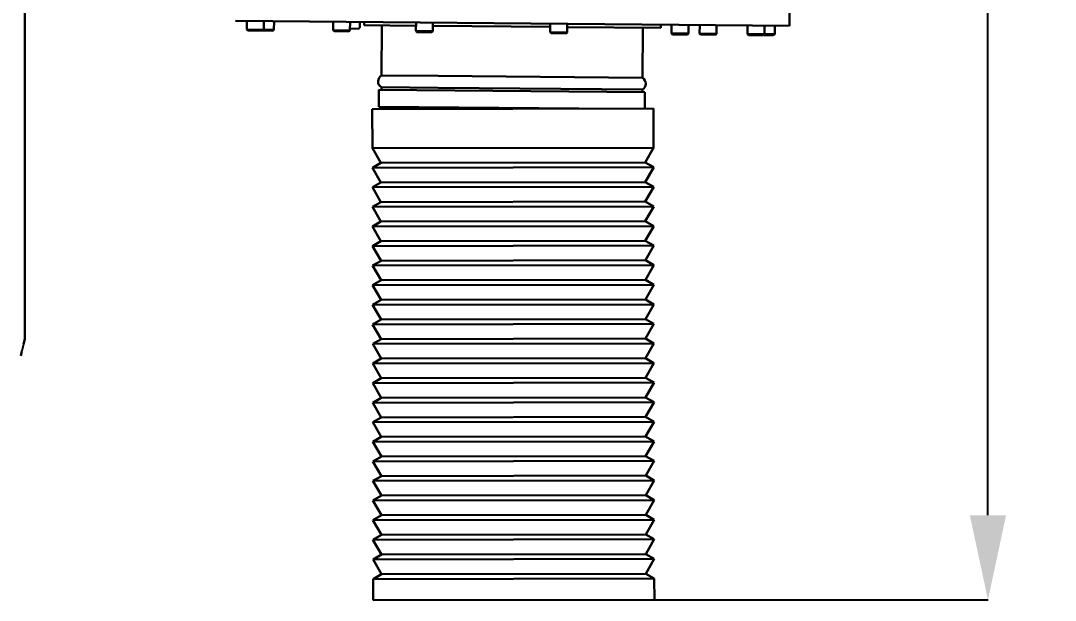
# Model space of a CAD drawing. Header units: millimetres. Extents: x 13935 to 21534, y -198 to 9202.
# Drawn here: x 15836 to 16446, y 5144 to 5486 of the extents above; entities that cross this region are included whole.
import ezdxf

# ---------------------------------------------------------------- set-up
doc = ezdxf.new("R2010")
doc.units = ezdxf.units.MM
doc.header["$LTSCALE"] = 326.7
doc.header["$PDMODE"] = 3
doc.header["$PDSIZE"] = 8
doc.layers.get('0').update_dxf_attribs({"linetype": 'CONTINUOUS'})
doc.layers.get('Defpoints').update_dxf_attribs({"linetype": 'CONTINUOUS'})
doc.layers.add('02___PRT_ALL_AXES', color=7, linetype='CONTINUOUS')
doc.styles.get("Standard").update_dxf_attribs({"font": 'calibri.ttf'})
doc.dimstyles.get("Standard").update_dxf_attribs({"dimtxt": 35, "dimasz": 35, "dimexe": 0.08, "dimexo": 1, "dimtad": 1, "dimdsep": 46, "dimtxsty": 'Standard', "dimblk": '_FILLED', "dimblk1": '_FILLED', "dimblk2": '_FILLED', "dimcen": 0.09, "dimazin": 2, "dimtol": 1, "dimtp": 0.01, "dimtm": 0.01, "dimtfac": 1, "dimtofl": 0, "dimtmove": 0, "dimatfit": 3, "dimldrblk": '_FILLED', "dimfxl": 1, "dimtolj": 1, "dimarcsym": 0})

# ---------------------------------------------------------------- blocks, each defined once
blk = doc.blocks.new('_FILLED')
at = {"color": 0, "linetype": 'ByBlock'}
blk.add_solid([(0, 0), (-1, 0.214), (-1, -0.214)], dxfattribs=at)
blk = doc.blocks.new('*D2244')
at = {"color": 0, "linetype": 'ByBlock', "lineweight": -2}
for p, q in [((16343.3, 5876.76), (16406.72, 5876.76)), ((16406.64, 5826.76), (16406.64, 5528.82)), ((16406.64, 5193.77), (16406.64, 5491.71)), ((16204.91, 5143.77), (16406.72, 5143.77))]:
    blk.add_line(p, q, dxfattribs=at)
at = {"layer": 'Defpoints', "color": 0}
for p in [(16342.3, 5876.76), (16203.91, 5143.77), (16406.64, 5143.77)]:
    blk.add_point(p, dxfattribs=at)
at = {"color": 0, "linetype": 'ByBlock', "lineweight": -2, "xscale": 50, "yscale": 50, "zscale": 50}
for p, rotation in [((16406.64, 5876.76), 90), ((16406.64, 5143.77), 270)]:
    blk.add_blockref('_FILLED', p, dxfattribs=dict(at, rotation=rotation))
at = {"color": 0, "lineweight": 30, "insert": (16406.64, 5510.26), "char_height": 35, "attachment_point": 5}
blk.add_mtext('\\A1;\\A1;735', dxfattribs=at)

msp = doc.modelspace()

# ---------------------------------------------------------------- linework, layer by layer
at = {"linetype": 'Continuous', "lineweight": 30}
for p, q in [((15838.23711, 5858.58042), (15838.23711, 5297.59693)), ((16289.59071, 5490.44031), (16289.51884, 5482.64062)), ((16289.51884, 5482.64062), (15962.53273, 5485.6536)), ((15969.23733, 5485.59182), (15969.19034, 5480.49204)), ((15979.23691, 5485.49969), (15979.18992, 5480.3999)), ((15985.31686, 5485.44367), (15985.26987, 5480.34386)), ((16020.17235, 5485.12247), (16020.12536, 5480.02268)), ((16030.17193, 5485.03036), (16030.12494, 5479.93054)), ((16035.97358, 5482.90027), (16035.98509, 5484.14918)), ((16038.5295, 5484.95333), (16038.51107, 5482.95342)), ((16069.09298, 5484.67173), (16069.04599, 5479.57195)), ((16079.09256, 5484.57959), (16079.04556, 5479.47981)), ((16148.27234, 5483.94215), (16148.22535, 5478.84236)), ((16158.27192, 5483.85001), (16158.22492, 5478.75022)), ((16213.52207, 5483.34089), (16213.50364, 5481.34097)), ((15969.19034, 5480.49204), (15985.26987, 5480.34386)), ((15969.78479, 5479.88654), (15969.19034, 5480.49204)), ((15984.66436, 5479.74942), (15969.78479, 5479.88654)), ((15978.58441, 5479.80545), (15979.18992, 5480.3999)), ((15984.66436, 5479.74942), (15985.26987, 5480.34386)), ((16020.12536, 5480.02268), (16030.12494, 5479.93054)), ((16020.71981, 5479.41718), (16020.12536, 5480.02268)), ((16029.51943, 5479.3361), (16020.71981, 5479.41718)), ((16029.51943, 5479.3361), (16030.12494, 5479.93054)), ((16030.13437, 5480.95399), (16034.95721, 5480.90955)), ((16038.51107, 5482.95342), (16069.07455, 5482.67181)), ((16049.01063, 5482.85667), (16048.73848, 5453.32203)), ((16069.04599, 5479.57195), (16079.04556, 5479.47981)), ((16069.64044, 5478.96645), (16069.04599, 5479.57195)), ((16078.44005, 5478.88536), (16069.64045, 5478.96645)), ((16078.44006, 5478.88536), (16079.04556, 5479.47981)), ((16079.07413, 5482.57967), (16148.25391, 5481.94222)), ((16148.22535, 5478.84236), (16158.22492, 5478.75022)), ((16148.8198, 5478.23686), (16148.22535, 5478.84236)), ((16157.61942, 5478.15578), (16148.8198, 5478.23686)), ((16157.61942, 5478.15578), (16158.22492, 5478.75022)), ((16158.25349, 5481.85008), (16213.50364, 5481.34097)), ((16203.00409, 5481.43772), (16202.73194, 5451.90307)), ((16219.88365, 5483.28229), (16219.83666, 5478.1825)), ((16219.83666, 5478.1825), (16229.83624, 5478.09036)), ((16220.43111, 5477.577), (16219.83666, 5478.1825)), ((16229.23073, 5477.49592), (16220.43111, 5477.577)), ((16229.23073, 5477.49592), (16229.83624, 5478.09036)), ((16229.88323, 5483.19015), (16229.83624, 5478.09036)), ((16236.49439, 5483.1292), (16236.4474, 5478.02941)), ((16236.4474, 5478.02941), (16246.44697, 5477.93727)), ((16237.04184, 5477.42391), (16236.4474, 5478.02941)), ((16245.84147, 5477.34283), (16237.04184, 5477.42391)), ((16245.84147, 5477.34283), (16246.44697, 5477.93727)), ((16246.49396, 5483.03706), (16246.44697, 5477.93727)), ((16264.73872, 5482.86897), (16264.69173, 5477.76918)), ((16264.69173, 5477.76918), (16280.77126, 5477.62101)), ((16265.28618, 5477.16368), (16264.69173, 5477.76918)), ((16274.08581, 5477.0826), (16274.69131, 5477.67704)), ((16274.7383, 5482.77683), (16274.69131, 5477.67704)), ((16280.16576, 5477.02656), (16280.77126, 5477.62101)), ((16280.81825, 5482.72079), (16280.77126, 5477.62101)), ((16274.0858, 5477.0826), (16265.28618, 5477.16368)), ((16280.16576, 5477.02656), (16274.50999, 5477.07868)), ((16048.73848, 5453.32203), (16082.14583, 5453.01421)), ((16082.25668, 5453.01319), (16202.73194, 5451.90307)), ((16047.16056, 5444.87211), (16047.06842, 5434.87253)), ((16204.13499, 5443.42569), (16047.16056, 5444.87211)), ((16048.67465, 5446.39412), (16048.66049, 5444.85829)), ((16082.082, 5446.0863), (16048.67465, 5446.39412)), ((16202.66811, 5444.97516), (16082.19284, 5446.08528)), ((16202.66811, 5444.97516), (16202.65396, 5443.43933)), ((16204.15389, 5443.42551), (16204.06493, 5433.77059)), ((16204.15389, 5443.42551), (16204.13499, 5443.42569)), ((16165.10325, 5433.78492), (16047.06842, 5434.87253)), ((16050.5761, 5434.34019), (16122.62989, 5433.67626)), ((16050.64611, 5434.23954), (16116.51535, 5433.63261)), ((15837.48581, 5294.62178), (15838.23711, 5297.59693)), ((15835.77525, 5287.84796), (15836.46735, 5290.58868))]:
    msp.add_line(p, q, dxfattribs=at)
at = {"linetype": 'ByBlock'}
msp.add_line((15837.48581, 5294.62178), (15836.46735, 5290.58868), dxfattribs=at)
at = {"linetype": 'Continuous', "lineweight": 30}
for centre, radius, start, end in [((16050.70648, 5449.83965), 4, 119.47206995, 239.47206995), ((16200.70011, 5448.45755), 4, 299.47206995, 59.47206995), ((16044.24217, 5433.79999), 6.43076, 357.57387692, 359.45905619)]:
    msp.add_arc(centre, radius, start, end, dxfattribs=at)
for points in [[(16035.98509, 5484.14918), (16035.98767, 5484.4297), (16035.96155, 5484.71262), (16035.90123, 5484.98659)], [(16057.11572, 5434.2704), (16056.92723, 5434.27193), (16056.87346, 5434.59369), (16056.8752, 5434.78217)], [(16069.41763, 5434.6666), (16069.416, 5434.48977), (16069.48559, 5434.25362), (16069.65058, 5434.18996)], [(16069.75884, 5434.18101), (16069.95448, 5434.2159), (16070.11174, 5434.46147), (16070.11357, 5434.66019)], [(16085.60294, 5434.51747), (16085.60123, 5434.33136), (16085.71305, 5434.09303), (16085.89124, 5434.0393)], [(16086.02041, 5434.03196), (16086.23264, 5434.06466), (16086.45067, 5434.29491), (16086.45265, 5434.50964)], [(16058.17271, 5434.17734), (16058.35393, 5434.16151), (16058.5346, 5433.98626), (16058.5754, 5433.80898)], [(16105.4498, 5433.85254), (16105.21992, 5433.885), (16104.9494, 5434.10703), (16104.95154, 5434.33919)], [(16105.95501, 5434.32994), (16105.95317, 5434.131), (16105.78748, 5433.89585), (16105.59263, 5433.85569)], [(16128.36466, 5433.62661), (16128.14053, 5433.67426), (16127.89208, 5433.89866), (16127.89419, 5434.12778)], [(16129.10025, 5434.11667), (16129.09841, 5433.91697), (16128.90783, 5433.72296), (16128.72075, 5433.65308)]]:
    msp.add_open_spline(points, degree=3, dxfattribs=at)
for points, knots in [([(16034.95721, 5480.90955), (16035.09425, 5480.90828), (16035.85752, 5481.28789), (16035.9676, 5482.25106), (16035.97358, 5482.90027)], [0, 0, 0, 0, 0.17429285, 1, 1, 1, 1]), ([(16050.56868, 5434.5077), (16050.5685, 5434.52967), (16050.56827, 5434.57772), (16050.5683, 5434.62577), (16050.56836, 5434.65184)], [0, 0, 0, 0, 0.457367403, 1, 1, 1, 1]), ([(16050.56836, 5434.65184), (16050.56844, 5434.68112), (16050.56873, 5434.74393), (16050.56922, 5434.80674), (16050.56953, 5434.84027)], [0, 0, 0, 0, 0.466168316, 1, 1, 1, 1]), ([(16050.5758, 5434.33286), (16050.56885, 5434.34742), (16050.57493, 5434.40893), (16050.56904, 5434.46548), (16050.56868, 5434.5077)], [0, 0, 0, 0, 0.276525033, 1, 1, 1, 1]), ([(16050.60289, 5434.83996), (16050.60225, 5434.77024), (16050.59441, 5434.6029), (16050.60237, 5434.43158), (16050.57848, 5434.33602)], [0, 0, 0, 0, 0.414464935, 1, 1, 1, 1]), ([(16057.36856, 5434.77763), (16057.3678, 5434.69494), (16057.34414, 5434.54512), (16057.28411, 5434.40381), (16057.24362, 5434.3499)], [0, 0, 0, 0, 0.550833649, 1, 1, 1, 1]), ([(16050.57848, 5434.33602), (16050.57816, 5434.33475), (16050.57844, 5434.33176), (16050.576, 5434.33244), (16050.5758, 5434.33286)], [0, 0, 0, 0, 0.740424283, 1, 1, 1, 1]), ([(16050.61541, 5433.7398), (16050.61508, 5433.70344), (16050.61486, 5433.63272), (16050.61546, 5433.562), (16050.61598, 5433.52765)], [0, 0, 0, 0, 0.5142183, 1, 1, 1, 1]), ([(16050.61541, 5433.7398), (16050.61579, 5433.78092), (16050.61707, 5433.86033), (16050.61939, 5433.93972), (16050.62081, 5433.978)], [0, 0, 0, 0, 0.517705506, 1, 1, 1, 1]), ([(16050.62081, 5433.978), (16050.62329, 5434.04517), (16050.64801, 5434.10423), (16050.62247, 5434.24935), (16050.64628, 5434.24939)], [0, 0, 0, 0, 0.738422147, 1, 1, 1, 1]), ([(16050.64628, 5434.24939), (16050.69454, 5434.24946), (16050.62611, 5433.97222), (16050.67377, 5433.86148), (16050.67265, 5433.73927)], [0, 0, 0, 0, 0.28310765, 1, 1, 1, 1]), ([(16057.24362, 5434.3499), (16057.22627, 5434.3268), (16057.19026, 5434.28807), (16057.13844, 5434.27021), (16057.11572, 5434.2704)], [0, 0, 0, 0, 0.559778208, 1, 1, 1, 1]), ([(16057.76495, 5433.67393), (16057.76473, 5433.64952), (16057.76699, 5433.6023), (16057.77492, 5433.55569), (16057.78011, 5433.53354)], [0, 0, 0, 0, 0.517549577, 1, 1, 1, 1]), ([(16057.76495, 5433.67393), (16057.76527, 5433.70805), (16057.7711, 5433.77329), (16057.78801, 5433.83656), (16057.79857, 5433.86574)], [0, 0, 0, 0, 0.523742794, 1, 1, 1, 1]), ([(16057.79857, 5433.86574), (16057.80843, 5433.89298), (16057.83169, 5433.94398), (16057.86254, 5433.99071), (16057.87891, 5434.01192)], [0, 0, 0, 0, 0.519574649, 1, 1, 1, 1]), ([(16057.87891, 5434.01192), (16057.91235, 5434.05529), (16057.98139, 5434.12333), (16058.06984, 5434.16757), (16058.11012, 5434.17476)], [0, 0, 0, 0, 0.572403693, 1, 1, 1, 1]), ([(16058.11012, 5434.17476), (16058.12034, 5434.17658), (16058.14123, 5434.17884), (16058.16221, 5434.17825), (16058.17271, 5434.17734)], [0, 0, 0, 0, 0.496495391, 1, 1, 1, 1]), ([(16058.57272, 5433.52378), (16058.57829, 5433.54605), (16058.58693, 5433.59336), (16058.5899, 5433.64133), (16058.59013, 5433.66632)], [0, 0, 0, 0, 0.478742198, 1, 1, 1, 1]), ([(16058.5754, 5433.80898), (16058.58054, 5433.78664), (16058.58828, 5433.73924), (16058.59036, 5433.69128), (16058.59013, 5433.66632)], [0, 0, 0, 0, 0.478764137, 1, 1, 1, 1]), ([(16069.65058, 5434.18996), (16069.66748, 5434.18344), (16069.70377, 5434.17541), (16069.74069, 5434.17778), (16069.75884, 5434.18101)], [0, 0, 0, 0, 0.495643355, 1, 1, 1, 1]), ([(16085.89124, 5434.0393), (16085.91174, 5434.03312), (16085.95503, 5434.02594), (16085.99867, 5434.02861), (16086.02041, 5434.03196)], [0, 0, 0, 0, 0.493260722, 1, 1, 1, 1]), ([(16105.59263, 5433.85569), (16105.56952, 5433.85092), (16105.52167, 5433.84592), (16105.47376, 5433.84915), (16105.4498, 5433.85254)], [0, 0, 0, 0, 0.493660128, 1, 1, 1, 1]), ([(16156.87655, 5433.66687), (16156.85744, 5433.69465), (16156.82583, 5433.75693), (16156.81587, 5433.82631), (16156.81619, 5433.86128)], [0, 0, 0, 0, 0.490902843, 1, 1, 1, 1]), ([(16158.48225, 5433.84593), (16158.482, 5433.81909), (16158.47417, 5433.76574), (16158.45243, 5433.7166), (16158.43921, 5433.69387)], [0, 0, 0, 0, 0.505143675, 1, 1, 1, 1])]:
    msp.add_open_spline(points, degree=3, knots=knots, dxfattribs=at)
at = {"layer": '02___PRT_ALL_AXES', "linetype": 'Continuous', "lineweight": 30}
for p, q in [((16043.2985, 5433.51722), (16209.2983, 5433.77884)), ((16043.2985, 5433.51722), (16043.33493, 5410.40566)), ((16209.2983, 5433.77884), (16209.33472, 5410.66728)), ((16043.33493, 5410.40566), (16209.33472, 5410.66728)), ((16043.33493, 5410.40566), (16048.34804, 5401.73918)), ((16209.33472, 5410.66728), (16204.34895, 5401.98504)), ((16048.34804, 5401.73918), (16043.35314, 5398.84988)), ((16043.35314, 5398.84988), (16209.35293, 5399.1115)), ((16043.35314, 5398.84988), (16048.36625, 5390.1834)), ((16048.34804, 5401.73918), (16204.34895, 5401.98504)), ((16204.34895, 5401.98504), (16209.35293, 5399.1115)), ((16209.35293, 5399.1115), (16204.36716, 5390.42926)), ((16048.36625, 5390.1834), (16043.37135, 5387.2941)), ((16043.37135, 5387.2941), (16209.37114, 5387.55572)), ((16043.37135, 5387.2941), (16048.38447, 5378.62762)), ((16048.36625, 5390.1834), (16204.36716, 5390.42926)), ((16204.36716, 5390.42926), (16209.37114, 5387.55572)), ((16209.37114, 5387.55572), (16204.38537, 5378.87348)), ((16048.38447, 5378.62762), (16043.38956, 5375.73832)), ((16043.38956, 5375.73832), (16209.38936, 5375.99994)), ((16043.38956, 5375.73832), (16048.40268, 5367.07184)), ((16048.38447, 5378.62762), (16204.38537, 5378.87348)), ((16204.38537, 5378.87348), (16209.38936, 5375.99994)), ((16209.38936, 5375.99994), (16204.40358, 5367.3177)), ((16048.40268, 5367.07184), (16204.40358, 5367.3177)), ((16204.40358, 5367.3177), (16209.40757, 5364.44416)), ((16048.40268, 5367.07184), (16043.40777, 5364.18255)), ((16043.40777, 5364.18255), (16209.40757, 5364.44416)), ((16043.40777, 5364.18255), (16048.42089, 5355.51606)), ((16209.40757, 5364.44416), (16204.42179, 5355.76192)), ((16048.42089, 5355.51606), (16043.42599, 5352.62677)), ((16048.42089, 5355.51606), (16204.42179, 5355.76192)), ((16204.42179, 5355.76192), (16209.42578, 5352.88838)), ((16043.42599, 5352.62677), (16209.42578, 5352.88838)), ((16043.42599, 5352.62677), (16048.4391, 5343.96028)), ((16209.42578, 5352.88838), (16204.44001, 5344.20614)), ((16048.4391, 5343.96028), (16043.4442, 5341.07099)), ((16048.4391, 5343.96028), (16204.44001, 5344.20614)), ((16204.44001, 5344.20614), (16209.44399, 5341.33261)), ((16043.4442, 5341.07099), (16209.44399, 5341.33261)), ((16043.4442, 5341.07099), (16048.45731, 5332.4045)), ((16209.44399, 5341.33261), (16204.45822, 5332.65036)), ((16048.45731, 5332.4045), (16043.46241, 5329.51521)), ((16048.45731, 5332.4045), (16204.45822, 5332.65036)), ((16204.45822, 5332.65036), (16209.4622, 5329.77683)), ((16043.46241, 5329.51521), (16209.4622, 5329.77683)), ((16043.46241, 5329.51521), (16048.47553, 5320.84873)), ((16209.4622, 5329.77683), (16204.47643, 5321.09459)), ((16048.47553, 5320.84873), (16043.48062, 5317.95943)), ((16048.47553, 5320.84873), (16204.47643, 5321.09459)), ((16204.47643, 5321.09459), (16209.48042, 5318.22105)), ((16043.48062, 5317.95943), (16209.48042, 5318.22105)), ((16043.48062, 5317.95943), (16048.49374, 5309.29295)), ((16209.48042, 5318.22105), (16204.49464, 5309.53881)), ((16048.49374, 5309.29295), (16043.49883, 5306.40365)), ((16043.49883, 5306.40365), (16209.49863, 5306.66527)), ((16043.49883, 5306.40365), (16048.51195, 5297.73717)), ((16048.49374, 5309.29295), (16204.49464, 5309.53881)), ((16204.49464, 5309.53881), (16209.49863, 5306.66527)), ((16209.49863, 5306.66527), (16204.51285, 5297.98303)), ((16048.51195, 5297.73717), (16043.51705, 5294.84787)), ((16043.51705, 5294.84787), (16209.51684, 5295.10949)), ((16043.51705, 5294.84787), (16048.53016, 5286.18139)), ((16048.51195, 5297.73717), (16204.51285, 5297.98303)), ((16204.51285, 5297.98303), (16209.51684, 5295.10949)), ((16209.51684, 5295.10949), (16204.53107, 5286.42725)), ((16048.53016, 5286.18139), (16043.53526, 5283.29209)), ((16043.53526, 5283.29209), (16209.53505, 5283.55371)), ((16043.53526, 5283.29209), (16048.54837, 5274.62561)), ((16048.53016, 5286.18139), (16204.53107, 5286.42725)), ((16204.53107, 5286.42725), (16209.53505, 5283.55371)), ((16209.53505, 5283.55371), (16204.54928, 5274.87147)), ((16048.54837, 5274.62561), (16043.55347, 5271.73631)), ((16043.55347, 5271.73631), (16209.55326, 5271.99793)), ((16043.55347, 5271.73631), (16048.56659, 5263.06983)), ((16048.54837, 5274.62561), (16204.54928, 5274.87147)), ((16204.54928, 5274.87147), (16209.55326, 5271.99793)), ((16209.55326, 5271.99793), (16204.56749, 5263.31569)), ((16048.56659, 5263.06983), (16043.57168, 5260.18054)), ((16043.57168, 5260.18054), (16209.57148, 5260.44215)), ((16043.57168, 5260.18054), (16048.5848, 5251.51405)), ((16048.56659, 5263.06983), (16204.56749, 5263.31569)), ((16204.56749, 5263.31569), (16209.57148, 5260.44215)), ((16209.57148, 5260.44215), (16204.5857, 5251.75991)), ((16048.5848, 5251.51405), (16043.58989, 5248.62476)), ((16048.5848, 5251.51405), (16204.5857, 5251.75991)), ((16204.5857, 5251.75991), (16209.58969, 5248.88637)), ((16043.58989, 5248.62476), (16209.58969, 5248.88637)), ((16043.58989, 5248.62476), (16048.60301, 5239.95827)), ((16209.58969, 5248.88637), (16204.60391, 5240.20413)), ((16048.60301, 5239.95827), (16043.60811, 5237.06898)), ((16048.60301, 5239.95827), (16204.60391, 5240.20413)), ((16204.60391, 5240.20413), (16209.6079, 5237.3306)), ((16043.60811, 5237.06898), (16209.6079, 5237.3306)), ((16043.60811, 5237.06898), (16048.62122, 5228.4025)), ((16209.6079, 5237.3306), (16204.62213, 5228.64835)), ((16048.62122, 5228.4025), (16043.62632, 5225.5132)), ((16048.62122, 5228.4025), (16204.62213, 5228.64835)), ((16204.62213, 5228.64835), (16209.62611, 5225.77482)), ((16043.62632, 5225.5132), (16209.62611, 5225.77482)), ((16043.62632, 5225.5132), (16048.63944, 5216.84672)), ((16209.62611, 5225.77482), (16204.64034, 5217.09258)), ((16048.63944, 5216.84672), (16043.64453, 5213.95742)), ((16048.63944, 5216.84672), (16204.64034, 5217.09258)), ((16204.64034, 5217.09258), (16209.64432, 5214.21904)), ((16043.64453, 5213.95742), (16209.64432, 5214.21904)), ((16043.64453, 5213.95742), (16048.65765, 5205.29094)), ((16209.64432, 5214.21904), (16204.65855, 5205.5368)), ((16048.65765, 5205.29094), (16043.66274, 5202.40164)), ((16043.66274, 5202.40164), (16209.66254, 5202.66326)), ((16048.65765, 5205.29094), (16204.65855, 5205.5368)), ((16204.65855, 5205.5368), (16209.66254, 5202.66326)), ((16209.66254, 5202.66326), (16204.67684, 5193.93207)), ((16043.66274, 5202.40164), (16048.67594, 5193.68621)), ((16048.67594, 5193.68621), (16043.68101, 5190.81308)), ((16043.68101, 5190.81308), (16209.6808, 5191.0747)), ((16043.68101, 5190.81308), (16048.69412, 5182.1466)), ((16048.67594, 5193.68621), (16204.67684, 5193.93207)), ((16204.67684, 5193.93207), (16209.6808, 5191.0747)), ((16209.6808, 5191.0747), (16204.69503, 5182.39246)), ((16048.69412, 5182.1466), (16043.69919, 5179.27347)), ((16043.69919, 5179.27347), (16209.69899, 5179.53509)), ((16043.69919, 5179.27347), (16048.71239, 5170.55804)), ((16048.69412, 5182.1466), (16204.69503, 5182.39246)), ((16204.69503, 5182.39246), (16209.69899, 5179.53509)), ((16209.69899, 5179.53509), (16204.71329, 5170.8039)), ((16048.71239, 5170.55804), (16043.71746, 5167.68491)), ((16043.71746, 5167.68491), (16209.71725, 5167.94653)), ((16043.71746, 5167.68491), (16048.73065, 5158.96949)), ((16048.71239, 5170.55804), (16204.71329, 5170.8039)), ((16204.71329, 5170.8039), (16209.71725, 5167.94653)), ((16209.71725, 5167.94653), (16204.73155, 5159.21534)), ((16048.73065, 5158.96949), (16043.73572, 5156.09636)), ((16043.73572, 5156.09636), (16209.73551, 5156.35797)), ((16043.73572, 5156.09636), (16043.75555, 5143.51758)), ((16048.73065, 5158.96949), (16204.73155, 5159.21534)), ((16204.73155, 5159.21534), (16209.73551, 5156.35797)), ((16209.73551, 5156.35797), (16209.75534, 5143.7792)), ((16043.75555, 5143.51758), (16209.75534, 5143.7792))]:
    msp.add_line(p, q, dxfattribs=at)

# ---------------------------------------------------------------- dimensions: what is measured, and where the dimension line sits
at = {"linetype": 'ByBlock', "lineweight": 30}
dim = msp.add_linear_dim(base=(16406.63599, 5143.76999), p1=(16342.29998, 5876.7575), p2=(16203.91426, 5143.76999), angle=90, text='\\A1;735', dimstyle='Standard', override={"dimasz": 50, "dimtad": 0, "dimtih": 1, "dimtoh": 1, "dimdec": 4, "dimzin": 0, "dimtxsty": 'Standard', "dimcen": 53.46, "dimadec": 0, "dimazin": 0, "dimtdec": 4, "dimtzin": 0}, dxfattribs=at)
dim.commit()
dim.dimension.update_dxf_attribs({"geometry": '*D2244', "text_midpoint": (16406.63599, 5510.26375)})

doc.saveas('drawing.dxf')
